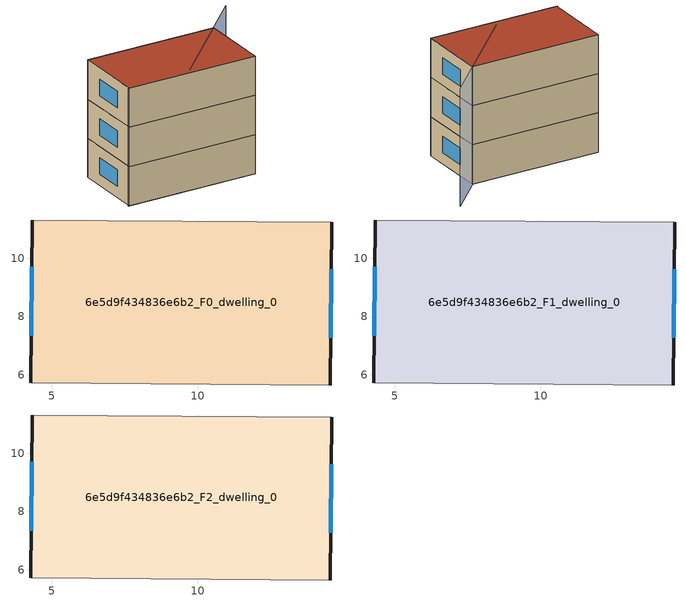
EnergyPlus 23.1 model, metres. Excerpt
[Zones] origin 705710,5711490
6e5d9f434836e6b2_F0_dwelling_0
 floor ground (EU_floor_Construction): 14.6,11.24 14.56,5.65 4.27,5.73 4.32,11.31 z0
 wall outside (EU_wall_Construction): 14.56,5.65 14.6,11.24 / 4.32,11.31 4.27,5.73 z0:3
 wall adiabatic (EU_wall_Construction): 14.6,11.24 4.32,11.31 / 4.27,5.73 14.56,5.65 z0:3
 window (EU_Window_Construction): 14.57,7.26 14.59,9.62 / 4.3,9.7 4.29,7.34 z0.87:2.13
6e5d9f434836e6b2_F1_dwelling_0
 floor to 6e5d9f434836e6b2_F0_dwelling_0 (EU_floor_Construction): 14.6,11.24 14.56,5.65 4.27,5.73 4.32,11.31 z3
 wall outside (EU_wall_Construction): 14.56,5.65 14.6,11.24 / 4.32,11.31 4.27,5.73 z3:6
 wall adiabatic (EU_wall_Construction): 14.6,11.24 4.32,11.31 / 4.27,5.73 14.56,5.65 z3:6
 window (EU_Window_Construction): 14.57,7.26 14.59,9.62 / 4.3,9.7 4.29,7.34 z3.87:5.13
6e5d9f434836e6b2_F2_dwelling_0
 floor to 6e5d9f434836e6b2_F1_dwelling_0 (EU_floor_Construction): 14.6,11.24 14.56,5.65 4.27,5.73 4.32,11.31 z6
 wall outside (EU_wall_Construction): 14.56,5.65 14.6,11.24 / 4.32,11.31 4.27,5.73 z6:9
 wall adiabatic (EU_wall_Construction): 14.6,11.24 4.32,11.31 / 4.27,5.73 14.56,5.65 z6:9
 window (EU_Window_Construction): 14.57,7.26 14.59,9.62 / 4.3,9.7 4.29,7.34 z6.87:8.13
 roof outside (EU_roof_Construction): 14.56,5.65 14.6,11.24 4.32,11.31 4.27,5.73 z9
shading: 4.19,5.73 14.56,5.65 / 17.28,13.9 9.46,6.13 z0:9
[Building]
EU S2 Campaign: North Axis=0; Terrain=City; Solar Distribution=FullExterior
[Site:Location]
London: Latitude=51.5; Longitude=-0.5; Time Zone=0; Elevation=25
[SizingPeriod:WeatherFileDays]
AnnualSizingPeriod: Begin Month=1; Begin Day of Month=1; End Month=12; End Day of Month=31; Day of Week for Start Day=Monday; Use Weather File Daylight Saving Period=No; Use Weather File Rain and Snow Indicators=No
[MATERIAL]
EU_InternalMass_Material: Roughness=MediumRough; Thickness=0.1; Conductivity=1; Density=1800; Specific Heat=900; Thermal Absorptance=0.9; Solar Absorptance=0.7; Visible Absorptance=0.7
[MATERIAL:NOMASS] Roughness=MediumRough; Thermal Absorptance=0.9; Solar Absorptance=0.7; Visible Absorptance=0.7
Name | Thermal Resistance
EU_wall_NoMass | 0.724719
EU_roof_NoMass | 2.98947
EU_floor_NoMass | 2.39157
[WINDOWMATERIAL:SIMPLEGLAZINGSYSTEM]
EU_Window_SimpleGlazing: UFactor=2.63425; Solar Heat Gain Coefficient=0.76; Visible Transmittance=0.76
[CONSTRUCTION]
EU_wall_Construction: EU_wall_NoMass
EU_roof_Construction: EU_roof_NoMass
EU_floor_Construction: EU_floor_NoMass
EU_Window_Construction: EU_Window_SimpleGlazing
EU_InternalMass_Construction: EU_InternalMass_Material
[ZONE] Type=1; Multiplier=1; Ceiling Height=autocalculate; Volume=172.398; Floor Area=autocalculate; Part of Total Floor Area=Yes
6e5d9f434836e6b2_F0_dwelling_0; 6e5d9f434836e6b2_F1_dwelling_0; 6e5d9f434836e6b2_F2_dwelling_0
[INTERNALMASS] Construction=EU_InternalMass_Construction; Surface Area=57.4663
Name | Zone or ZoneList
6e5d9f434836e6b2_F0_dwelling_0_EU_InternalMass | 6e5d9f434836e6b2_F0_dwelling_0
6e5d9f434836e6b2_F1_dwelling_0_EU_InternalMass | 6e5d9f434836e6b2_F1_dwelling_0
6e5d9f434836e6b2_F2_dwelling_0_EU_InternalMass | 6e5d9f434836e6b2_F2_dwelling_0
[OTHEREQUIPMENT] Fuel Type=Electricity; Design Level Calculation Method=Watts/Area; Power per Zone Floor Area=1; Fraction Latent=0; Fraction Radiant=0; Fraction Lost=0; Carbon Dioxide Generation Rate=0; EndUse Subcategory=EU_Step8_InternalGains
Name | Zone or ZoneList or Space or SpaceList | Schedule
EU_Step8_InternalGain_6e5d9f434836e6b2_F0_dwelling_0_f000 | 6e5d9f434836e6b2_F0_dwelling_0 | EU_Step8_GainSchedule_6e5d9f434836e6b2_F0_dwelling_0_f000
EU_Step8_InternalGain_6e5d9f434836e6b2_F1_dwelling_0_f000 | 6e5d9f434836e6b2_F1_dwelling_0 | EU_Step8_GainSchedule_6e5d9f434836e6b2_F1_dwelling_0_f000
EU_Step8_InternalGain_6e5d9f434836e6b2_F2_dwelling_0_f000 | 6e5d9f434836e6b2_F2_dwelling_0 | EU_Step8_GainSchedule_6e5d9f434836e6b2_F2_dwelling_0_f000
[ZONEVENTILATION:DESIGNFLOWRATE] Schedule=EU_AlwaysOn; Design Flow Rate Calculation Method=AirChanges/Hour; Air Changes per Hour=0.418135; Ventilation Type=Natural; Fan Pressure Rise=0; Fan Total Efficiency=1; Constant Term Coefficient=1; Temperature Term Coefficient=0; Velocity Term Coefficient=0; Velocity Squared Term Coefficient=0; Minimum Indoor Temperature=-100; Maximum Indoor Temperature=100; Delta Temperature=-100; Minimum Outdoor Temperature=-100; Maximum Outdoor Temperature=100; Maximum Wind Speed=40
Name | Zone or ZoneList or Space or SpaceList
EU_ConstantAir_6e5d9f434836e6b2_F0_dwelling_0 | 6e5d9f434836e6b2_F0_dwelling_0
EU_ConstantAir_6e5d9f434836e6b2_F1_dwelling_0 | 6e5d9f434836e6b2_F1_dwelling_0
EU_ConstantAir_6e5d9f434836e6b2_F2_dwelling_0 | 6e5d9f434836e6b2_F2_dwelling_0
[HVACTEMPLATE:THERMOSTAT] Constant Heating Setpoint=20; Constant Cooling Setpoint=50
EU_HeatOnly_6e5d9f434836e6b2_F0_dwelling_0; EU_HeatOnly_6e5d9f434836e6b2_F1_dwelling_0; EU_HeatOnly_6e5d9f434836e6b2_F2_dwelling_0
[HVACTEMPLATE:ZONE:IDEALLOADSAIRSYSTEM] System Availability Schedule=EU_AlwaysOn; Maximum Heating Supply Air Temperature=50; Minimum Cooling Supply Air Temperature=13; Maximum Heating Supply Air Humidity Ratio=0.0156; Minimum Cooling Supply Air Humidity Ratio=0.0077; Heating Limit=NoLimit; Cooling Limit=NoLimit; Heating Availability Schedule=EU_AlwaysOn; Cooling Availability Schedule=EU_CoolingOff; Dehumidification Control Type=ConstantSensibleHeatRatio; Cooling Sensible Heat Ratio=0.7; Dehumidification Setpoint=60; Humidification Control Type=None; Humidification Setpoint=30; Outdoor Air Method=None; Outdoor Air Flow Rate per Person=0.00944; Outdoor Air Flow Rate per Zone Floor Area=0; Outdoor Air Flow Rate per Zone=0; Demand Controlled Ventilation Type=None; Outdoor Air Economizer Type=NoEconomizer; Heat Recovery Type=None; Sensible Heat Recovery Effectiveness=0.7; Latent Heat Recovery Effectiveness=0.65
Name | Template Thermostat
6e5d9f434836e6b2_F0_dwelling_0 | EU_HeatOnly_6e5d9f434836e6b2_F0_dwelling_0
6e5d9f434836e6b2_F1_dwelling_0 | EU_HeatOnly_6e5d9f434836e6b2_F1_dwelling_0
6e5d9f434836e6b2_F2_dwelling_0 | EU_HeatOnly_6e5d9f434836e6b2_F2_dwelling_0
[SIZING:ZONE] Zone Cooling Design Supply Air Temperature Input Method=SupplyAirTemperature; Zone Cooling Design Supply Air Temperature=13; Zone Heating Design Supply Air Temperature Input Method=SupplyAirTemperature; Zone Heating Design Supply Air Temperature=50; Zone Cooling Design Supply Air Humidity Ratio=0.008; Zone Heating Design Supply Air Humidity Ratio=0.008; Cooling Design Air Flow Method=DesignDay; Cooling Design Air Flow Rate=0; Cooling Minimum Air Flow per Zone Floor Area=0.000762; Cooling Minimum Air Flow=0; Cooling Minimum Air Flow Fraction=0.2; Heating Design Air Flow Method=DesignDay; Heating Design Air Flow Rate=0; Heating Maximum Air Flow per Zone Floor Area=0.002032; Heating Maximum Air Flow=0.141576; Heating Maximum Air Flow Fraction=0.3; Account for Dedicated Outdoor Air System=No; Dedicated Outdoor Air System Control Strategy=NeutralSupplyAir; Dedicated Outdoor Air Low Setpoint Temperature for Design=autosize; Dedicated Outdoor Air High Setpoint Temperature for Design=autosize; Zone Load Sizing Method=Sensible Load Only No Latent Load; Zone Latent Cooling Design Supply Air Humidity Ratio Input Method=HumidityRatioDifference; Zone Cooling Design Supply Air Humidity Ratio Difference=0.005; Zone Latent Heating Design Supply Air Humidity Ratio Input Method=HumidityRatioDifference; Zone Humidification Design Supply Air Humidity Ratio Difference=0.005
6e5d9f434836e6b2_F0_dwelling_0; 6e5d9f434836e6b2_F1_dwelling_0; 6e5d9f434836e6b2_F2_dwelling_0
[SCHEDULE:CONSTANT]
Name | Hourly Value
EU_AlwaysOn | 1
EU_CoolingOff | 0
[SCHEDULE:FILE] Column Number=1; Rows to Skip at Top=0; Number of Hours of Data=8760; Column Separator=Comma; Interpolate to Timestep=No; Minutes per Item=60; Adjust Schedule for Daylight Savings=Yes
Name | File
EU_Step8_GainSchedule_6e5d9f434836e6b2_F0_dwelling_0_f000 | ../../schedules/6e5d9f434836e6b2/6e5d9f434836e6b2_F0_dwelling_0_f000_gain.csv
EU_Step8_GainSchedule_6e5d9f434836e6b2_F1_dwelling_0_f000 | ../../schedules/6e5d9f434836e6b2/6e5d9f434836e6b2_F1_dwelling_0_f000_gain.csv
EU_Step8_GainSchedule_6e5d9f434836e6b2_F2_dwelling_0_f000 | ../../schedules/6e5d9f434836e6b2/6e5d9f434836e6b2_F2_dwelling_0_f000_gain.csv
